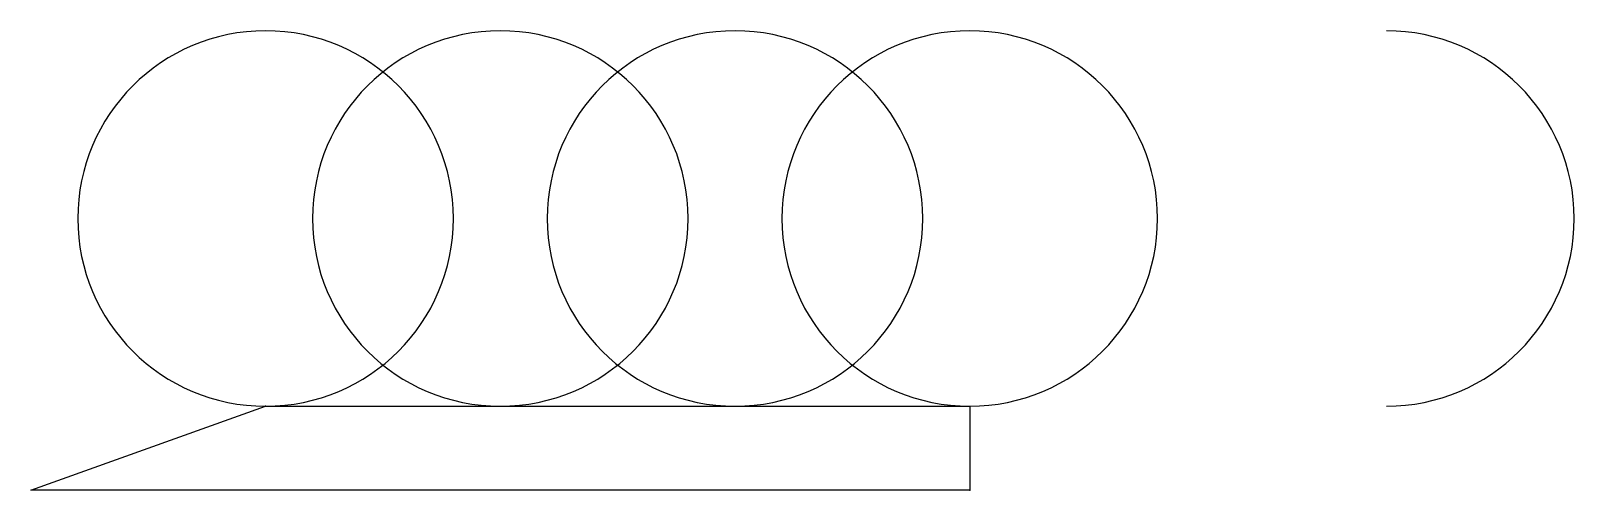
# Model space of a CAD drawing. Extents: x 0 to 164, y 0 to 49.
import ezdxf

# ---------------------------------------------------------------- set-up
doc = ezdxf.new("R2010")
doc.units = 0
doc.layers.get('0').update_dxf_attribs({"linetype": 'CONTINUOUS'})
for name, color, linetype in [('1', 12, 'CONTINUOUS'), ('2', 192, 'CONTINUOUS'), ('3', 5, 'CONTINUOUS'), ('4', 96, 'CONTINUOUS'), ('5', 7, 'CONTINUOUS'), ('6', 7, 'CONTINUOUS')]:
    doc.layers.add(name, color=color, linetype=linetype)

msp = doc.modelspace()

# ---------------------------------------------------------------- linework, layer by layer
msp.add_line((0, 0), (25, 8.94))
at = {"color": 1}
msp.add_point((25, 8.94), dxfattribs=at)
at = {"layer": '1', "color": 1}
msp.add_arc((25, 28.94), 20, 270, 90, dxfattribs=at)
at = {"layer": '2', "color": 2}
msp.add_line((25, 8.94), (50, 8.94), dxfattribs=at)
at = {"layer": '2', "color": 1}
for centre, start, end in [((25, 28.94), 90, 270), ((50, 28.94), 270, 90)]:
    msp.add_arc(centre, 20, start, end, dxfattribs=at)
at = {"layer": '3', "color": 2}
msp.add_line((50, 8.94), (75, 8.94), dxfattribs=at)
at = {"layer": '3', "color": 1}
for centre, start, end in [((50, 28.94), 90, 270), ((75, 28.94), 270, 90)]:
    msp.add_arc(centre, 20, start, end, dxfattribs=at)
at = {"layer": '4', "color": 2}
msp.add_line((75, 8.94), (100, 8.94), dxfattribs=at)
at = {"layer": '4', "color": 1}
for centre, start, end in [((75, 28.94), 90, 270), ((100, 28.94), 270, 90)]:
    msp.add_arc(centre, 20, start, end, dxfattribs=at)
at = {"layer": '5', "color": 7}
msp.add_line((100, 8.94), (100, 0), dxfattribs=at)
at = {"layer": '5', "color": 1}
msp.add_arc((100, 28.94), 20, 90, 270, dxfattribs=at)
at = {"layer": '6'}
msp.add_line((100, 0), (0, 0), dxfattribs=at)
at = {"layer": '6', "color": 1}
msp.add_arc((144.38, 28.94), 20, 270, 90, dxfattribs=at)
at = {"layer": '6', "color": 7}
msp.add_point((100, 0), dxfattribs=at)

doc.saveas('drawing.dxf')
